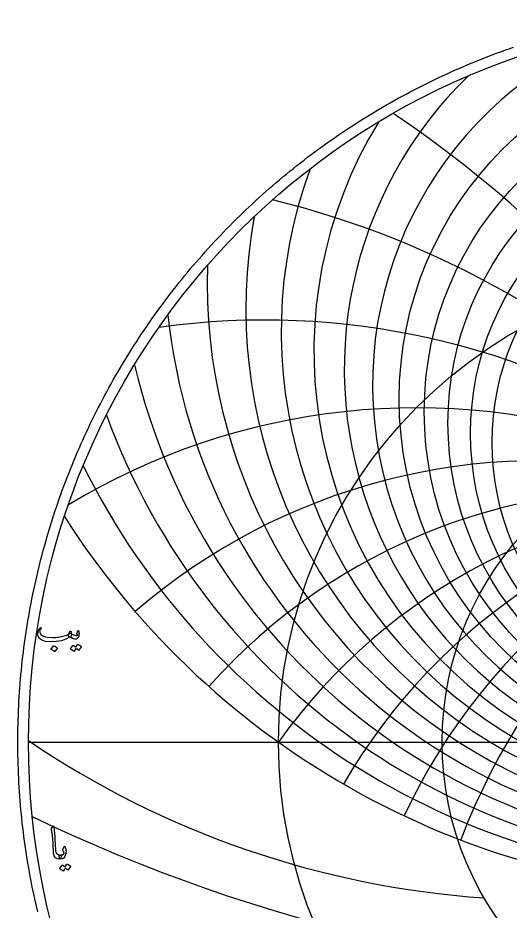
# Model space of a CAD drawing. Header units: millimetres. Extents: x -75 to 75, y -75 to 77.
# Drawn here: x -75.3 to -24.8, y -17.3 to 74.2 of the extents above; entities that cross this region are included whole.
import ezdxf

# ---------------------------------------------------------------- set-up
doc = ezdxf.new("R2010")
doc.units = ezdxf.units.MM
for name, color, linetype in [('CUT_OUTER', 1, 'Continuous'), ('ENGRAVE', 7, 'Continuous'), ('ENGRAVE_FINE', 8, 'Continuous'), ('TEXT', 5, 'Continuous')]:
    doc.layers.add(name, color=color, linetype=linetype)

msp = doc.modelspace()

# ---------------------------------------------------------------- linework, layer by layer
at = {"layer": 'CUT_OUTER'}
msp.add_lwpolyline([(-73.2989, -17.4073), (-73.4043, -16.9573), (-73.507, -16.5065), (-73.6069, -16.0552), (-73.704, -15.6033), (-73.7983, -15.1507), (-73.8899, -14.6976), (-73.9787, -14.244), (-74.0647, -13.7898), (-74.1479, -13.3351), (-74.2284, -12.8798), (-74.306, -12.4241), (-74.3808, -11.968), (-74.4529, -11.5114), (-74.5221, -11.0543), (-74.5885, -10.5968), (-74.6521, -10.139), (-74.7129, -9.6807), (-74.7709, -9.2221), (-74.8261, -8.7632), (-74.8785, -8.3039), (-74.928, -7.8443), (-74.9747, -7.3844), (-75.0186, -6.9242), (-75.0597, -6.4638), (-75.0979, -6.0031), (-75.1334, -5.5422), (-75.166, -5.0811), (-75.1957, -4.6198), (-75.2227, -4.1583), (-75.2468, -3.6966), (-75.268, -3.2349), (-75.2865, -2.773), (-75.302, -2.311), (-75.3148, -1.8489), (-75.3247, -1.3867), (-75.3318, -0.9245), (-75.3361, -0.4623), (-75.3375, 0), (-75.3361, 0.4623), (-75.3318, 0.9245), (-75.3247, 1.3867), (-75.3148, 1.8489), (-75.302, 2.311), (-75.2865, 2.773), (-75.268, 3.2349), (-75.2468, 3.6966), (-75.2227, 4.1583), (-75.1957, 4.6198), (-75.166, 5.0811), (-75.1334, 5.5422), (-75.0979, 6.0031), (-75.0597, 6.4638), (-75.0186, 6.9242), (-74.9747, 7.3844), (-74.928, 7.8443), (-74.8785, 8.3039), (-74.8261, 8.7632), (-74.7709, 9.2221), (-74.7129, 9.6807), (-74.6521, 10.139), (-74.5885, 10.5968), (-74.5221, 11.0543), (-74.4529, 11.5114), (-74.3808, 11.968), (-74.306, 12.4241), (-74.2284, 12.8798), (-74.1479, 13.3351), (-74.0647, 13.7898), (-73.9787, 14.244), (-73.8899, 14.6976), (-73.7983, 15.1507), (-73.704, 15.6033), (-73.6069, 16.0552), (-73.507, 16.5065), (-73.4043, 16.9573), (-73.2989, 17.4073), (-73.1907, 17.8568), (-73.0797, 18.3055), (-72.966, 18.7536), (-72.8496, 19.2009), (-72.7304, 19.6476), (-72.6085, 20.0935), (-72.4838, 20.5386), (-72.3564, 20.983), (-72.2263, 21.4266), (-72.0935, 21.8693), (-71.9579, 22.3113), (-71.8197, 22.7524), (-71.6787, 23.1926), (-71.5351, 23.632), (-71.3887, 24.0705), (-71.2397, 24.5081), (-71.088, 24.9447), (-70.9336, 25.3804), (-70.7765, 25.8152), (-70.6168, 26.249), (-70.4544, 26.6818), (-70.2893, 27.1136), (-70.1217, 27.5444), (-69.9513, 27.9741), (-69.7784, 28.4028), (-69.6028, 28.8304), (-69.4246, 29.2569), (-69.2437, 29.6824), (-69.0603, 30.1067), (-68.8743, 30.5299), (-68.6857, 30.9519), (-68.4944, 31.3728), (-68.3007, 31.7924), (-68.1043, 32.2109), (-67.9054, 32.6282), (-67.7039, 33.0443), (-67.4999, 33.4591), (-67.2933, 33.8726), (-67.0842, 34.2849), (-66.8725, 34.6958), (-66.6584, 35.1055), (-66.4417, 35.5139), (-66.2226, 35.9209), (-66.0009, 36.3265), (-65.7768, 36.7308), (-65.5502, 37.1337), (-65.3211, 37.5352), (-65.0896, 37.9353), (-64.8556, 38.334), (-64.6191, 38.7312), (-64.3803, 39.127), (-64.139, 39.5213), (-63.8953, 39.9141), (-63.6492, 40.3054), (-63.4006, 40.6952), (-63.1498, 41.0834), (-62.8965, 41.4701), (-62.6408, 41.8553), (-62.3828, 42.2388), (-62.1225, 42.6208), (-61.8598, 43.0012), (-61.5948, 43.3799), (-61.3275, 43.7571), (-61.0578, 44.1325), (-60.7859, 44.5064), (-60.5116, 44.8785), (-60.2351, 45.2489), (-59.9564, 45.6177), (-59.6753, 45.9847), (-59.392, 46.35), (-59.1065, 46.7136), (-58.8188, 47.0754), (-58.5288, 47.4354), (-58.2367, 47.7936), (-57.9423, 48.15), (-57.6458, 48.5047), (-57.3471, 48.8575), (-57.0462, 49.2084), (-56.7432, 49.5575), (-56.4381, 49.9047), (-56.1308, 50.2501), (-55.8214, 50.5936), (-55.5099, 50.9351), (-55.1963, 51.2748), (-54.8807, 51.6125), (-54.563, 51.9483), (-54.2432, 52.2821), (-53.9214, 52.6139), (-53.5975, 52.9438), (-53.2717, 53.2717), (-52.9438, 53.5975), (-52.6139, 53.9214), (-52.2821, 54.2432), (-51.9483, 54.563), (-51.6125, 54.8807), (-51.2748, 55.1963), (-50.9351, 55.5099), (-50.5936, 55.8214), (-50.2501, 56.1308), (-49.9047, 56.4381), (-49.5575, 56.7432), (-49.2084, 57.0462), (-48.8575, 57.3471), (-48.5047, 57.6458), (-48.15, 57.9423), (-47.7936, 58.2367), (-47.4354, 58.5288), (-47.0754, 58.8188), (-46.7136, 59.1065), (-46.35, 59.392), (-45.9847, 59.6753), (-45.6177, 59.9564), (-45.2489, 60.2351), (-44.8785, 60.5116), (-44.5064, 60.7859), (-44.1325, 61.0578), (-43.7571, 61.3275), (-43.3799, 61.5948), (-43.0012, 61.8598), (-42.6208, 62.1225), (-42.2388, 62.3828), (-41.8553, 62.6408), (-41.4701, 62.8965), (-41.0834, 63.1498), (-40.6952, 63.4006), (-40.3054, 63.6492), (-39.9141, 63.8953), (-39.5213, 64.139), (-39.127, 64.3803), (-38.7312, 64.6191), (-38.334, 64.8556), (-37.9353, 65.0896), (-37.5352, 65.3211), (-37.1337, 65.5502), (-36.7308, 65.7768), (-36.3265, 66.0009), (-35.9209, 66.2226), (-35.5139, 66.4417), (-35.1055, 66.6584), (-34.6958, 66.8725), (-34.2849, 67.0842), (-33.8726, 67.2933), (-33.4591, 67.4999), (-33.0443, 67.7039), (-32.6282, 67.9054), (-32.2109, 68.1043), (-31.7924, 68.3007), (-31.3728, 68.4944), (-30.9519, 68.6857), (-30.5299, 68.8743), (-30.1067, 69.0603), (-29.6824, 69.2437), (-29.2569, 69.4246), (-28.8304, 69.6028), (-28.4028, 69.7784), (-27.9741, 69.9513), (-27.5444, 70.1217), (-27.1136, 70.2893), (-26.6818, 70.4544), (-26.249, 70.6168), (-25.8152, 70.7765), (-25.3804, 70.9336), (-24.9447, 71.088), (-24.5081, 71.2397)], dxfattribs=at)
at = {"layer": 'ENGRAVE'}
msp.add_lwpolyline([(-74.25, 0), (74.25, 0)], dxfattribs=at)
for centre, radius in [((0, 0), 74.25), ((0, 30.7256), 26.6869), ((0, 0), 48.6033), ((0, 0), 31.8152)]:
    msp.add_circle(centre, radius, dxfattribs=at)
for centre, radius, start, end in [((0, 36.6138), 38.9484, 111.397429, 68.602571), ((0, 47.1324), 55.9213, 178.212698, 1.787302), ((0, -34.6684), 59.7007, 35.5, 144.5), ((0, -34.6684), 59.7007, 35.5, 144.5), ((0, 68.1393), 83.6973, 212.539417, 327.460583), ((-21.0545, 78.5764), 94.7619, 235.850243, 266.087906)]:
    msp.add_arc(centre, radius, start, end, dxfattribs=at)
at = {"layer": 'ENGRAVE_FINE'}
for centre, radius in [((0, 35.1615), 36.222), ((0, 33.8631), 33.6511), ((0, 32.7008), 31.2158), ((0, 31.6592), 28.8993)]:
    msp.add_circle(centre, radius, dxfattribs=at)
for centre, radius, start, end in [((0, 38.2419), 41.8538, 134.098509, 45.901491), ((-103.4046, -34.6684), 119.4014, 9.804661, 56.122086), ((-103.4046, -34.6684), 119.4014, 9.804661, 56.122086), ((0, 40.072), 44.9661, 148.455434, 31.544566), ((0, 42.136), 48.3191, 159.847193, 20.152807), ((-71.1485, -34.6684), 92.8778, 13.290888, 76.348103), ((-71.1485, -34.6684), 92.8778, 13.290888, 76.348103), ((0, 44.4732), 51.9539, 169.577451, 10.422549), ((-50.0948, -34.6684), 77.9337, 16.979292, 97.948707), ((-50.0948, -34.6684), 77.9337, 16.979292, 97.948707), ((0, 50.1749), 60.2844, 186.0602, 353.9398), ((0, 53.6788), 65.1234, 193.308562, 346.691438), ((-34.4682, -34.6684), 68.9364, 20.941525, 121.178865), ((-34.4682, -34.6684), 68.9364, 20.941525, 121.178865), ((34.4682, -34.6684), 68.9364, 58.821135, 159.058475), ((34.4682, -34.6684), 68.9364, 58.821135, 159.058475), ((0, 57.745), 70.5411, 200.083139, 339.916861), ((-21.7293, -34.6684), 63.5322, 25.266753, 130.864622), ((-21.7293, -34.6684), 63.5322, 25.266753, 130.864622), ((21.7293, -34.6684), 63.5322, 49.135378, 154.733247), ((21.7293, -34.6684), 63.5322, 49.135378, 154.733247), ((0, 62.5059), 76.6725, 206.471969, 333.528031), ((-10.5268, -34.6684), 60.6217, 30.069347, 138.237961), ((-10.5268, -34.6684), 60.6217, 30.069347, 138.237961), ((10.5268, -34.6684), 60.6217, 41.762039, 149.930653), ((10.5268, -34.6684), 60.6217, 41.762039, 149.930653), ((0, 145.6412), 170.1393, 244.27222, 295.72778)]:
    msp.add_arc(centre, radius, start, end, dxfattribs=at)
at = {"layer": 'TEXT'}
for points in [[(-69.9087, 11.1671), (-69.9042, 11.1648), (-69.8999, 11.1625), (-69.896, 11.1601), (-69.8923, 11.1578), (-69.8887, 11.1551), (-69.8847, 11.1519), (-69.8805, 11.1481), (-69.8759, 11.1437), (-69.8382, 11.0992), (-69.8232, 11.036), (-69.8312, 10.954), (-69.8619, 10.8533), (-69.8903, 10.7921), (-69.9193, 10.7538), (-69.9488, 10.7383), (-69.979, 10.7456), (-69.9942, 10.7529), (-70.0071, 10.7561), (-70.0176, 10.7552), (-70.0258, 10.7503), (-70.4099, 10.5401), (-70.8689, 10.392), (-71.4029, 10.3059), (-72.0118, 10.2819), (-72.5042, 10.324), (-72.876, 10.4365), (-73.1271, 10.6191), (-73.2577, 10.8721), (-73.2779, 10.9915), (-73.2823, 11.1109), (-73.2709, 11.2304), (-73.2436, 11.3498), (-73.2065, 11.4555), (-73.1605, 11.5524), (-73.1058, 11.6405), (-73.0422, 11.7198), (-73.0302, 11.7298), (-73.0176, 11.7362), (-73.0045, 11.7392), (-72.9907, 11.7386), (-72.9778, 11.733), (-72.9673, 11.7257), (-72.9591, 11.7166), (-72.9532, 11.7058), (-72.9506, 11.6952), (-72.9521, 11.6824), (-72.9576, 11.6671), (-72.9673, 11.6496), (-73.0352, 11.55), (-73.0797, 11.4529), (-73.1008, 11.358), (-73.0984, 11.2655), (-72.9872, 11.0336), (-72.7284, 10.8674), (-72.3221, 10.7667), (-71.7682, 10.7315), (-71.6161, 10.7339), (-71.4644, 10.7409), (-71.3129, 10.7526), (-71.1617, 10.769), (-71.0116, 10.7901), (-70.8637, 10.8158), (-70.7177, 10.8463), (-70.5738, 10.8814), (-70.4342, 10.9212), (-70.3197, 10.961), (-70.2305, 11.0009), (-70.1663, 11.0407), (-70.1416, 11.0618), (-70.1189, 11.0875), (-70.0983, 11.118), (-70.0797, 11.1531), (-70.0623, 11.1923), (-70.0451, 11.2351), (-70.0283, 11.2813), (-70.0118, 11.3311), (-70.0053, 11.3463), (-69.9954, 11.3592), (-69.9819, 11.3697), (-69.9649, 11.3779), (-69.9468, 11.3823), (-69.9298, 11.3814), (-69.914, 11.3753), (-69.8994, 11.3639), (-69.8877, 11.3481), (-69.8806, 11.3287), (-69.8783, 11.3059), (-69.8806, 11.2796)], [(-70.0492, 10.7924), (-70.1002, 10.8407), (-70.1265, 10.9013), (-70.1283, 10.9742), (-70.1055, 11.0594), (-70.056, 11.1358), (-70.0106, 11.1824), (-69.9693, 11.199), (-69.9321, 11.1859), (-69.7565, 11.0697), (-69.5809, 10.988), (-69.4052, 10.9408), (-69.2296, 10.9283), (-69.2234, 10.9294), (-69.219, 10.9329), (-69.2164, 10.9388), (-69.2155, 10.947), (-69.2199, 10.9625), (-69.2331, 10.9856), (-69.255, 11.0164), (-69.2858, 11.0547), (-69.2916, 11.0664), (-69.2951, 11.0781), (-69.2963, 11.0899), (-69.2951, 11.1016), (-69.1827, 11.4248), (-69.1775, 11.437), (-69.171, 11.4458), (-69.1634, 11.4511), (-69.1546, 11.4529), (-69.1458, 11.4514), (-69.1382, 11.447), (-69.1318, 11.4397), (-69.1265, 11.4294), (-69.0914, 11.3243), (-69.0703, 11.2198), (-69.0633, 11.1159), (-69.0703, 11.0126), (-69.0932, 10.8841), (-69.1242, 10.7795), (-69.1634, 10.699), (-69.2108, 10.6425), (-69.2468, 10.6115), (-69.2799, 10.5887), (-69.3101, 10.574), (-69.3373, 10.5676), (-69.4942, 10.5641), (-69.6652, 10.6004), (-69.8502, 10.6765), (-70.0492, 10.7924)], [(-71.6839, 9.865), (-71.6781, 9.8709), (-71.6699, 9.8744), (-71.6593, 9.8756), (-71.6464, 9.8744), (-71.5554, 9.8375), (-71.4696, 9.7924), (-71.3891, 9.7391), (-71.3139, 9.6777), (-71.3066, 9.6683), (-71.3034, 9.6589), (-71.3042, 9.6496), (-71.3092, 9.6402), (-71.5293, 9.2842), (-71.5375, 9.2757), (-71.5481, 9.2737), (-71.561, 9.2781), (-71.5762, 9.2889), (-71.5894, 9.2983), (-71.6101, 9.3123), (-71.6385, 9.3311), (-71.6745, 9.3545), (-71.7188, 9.3826), (-71.7717, 9.4154), (-71.8335, 9.4528), (-71.9041, 9.495), (-71.9134, 9.502), (-71.9181, 9.509), (-71.9181, 9.5161), (-71.9134, 9.5231)], [(-69.2155, 9.9962), (-69.2097, 10.002), (-69.2015, 10.0055), (-69.1909, 10.0067), (-69.178, 10.0055), (-69.1319, 9.9883), (-69.0873, 9.9692), (-69.0441, 9.9485), (-69.0024, 9.9259), (-68.9619, 9.9013), (-68.9222, 9.8744), (-68.8834, 9.8451), (-68.8455, 9.8135), (-68.8382, 9.8038), (-68.835, 9.7936), (-68.8358, 9.7828), (-68.8408, 9.7713), (-69.0656, 9.4154), (-69.0718, 9.4107), (-69.0809, 9.4107), (-69.0929, 9.4154), (-69.1078, 9.4247), (-69.118, 9.4334), (-69.1347, 9.4452), (-69.1578, 9.4603), (-69.1874, 9.4786), (-69.2237, 9.5004), (-69.267, 9.526), (-69.3174, 9.5554), (-69.3748, 9.5887), (-69.5528, 9.3123), (-69.561, 9.3038), (-69.5715, 9.3018), (-69.5844, 9.3062), (-69.5996, 9.317), (-69.6128, 9.3264), (-69.6336, 9.3404), (-69.6619, 9.3592), (-69.698, 9.3826), (-69.7422, 9.4107), (-69.7951, 9.4435), (-69.8569, 9.4809), (-69.9275, 9.5231), (-69.9348, 9.5301), (-69.938, 9.5372), (-69.9371, 9.5442), (-69.9321, 9.5512), (-69.7026, 9.8931), (-69.6968, 9.899), (-69.6886, 9.9025), (-69.678, 9.9037), (-69.6652, 9.9025), (-69.6259, 9.8898), (-69.5879, 9.875), (-69.551, 9.8581), (-69.5153, 9.8393), (-69.4807, 9.8186), (-69.4474, 9.7965), (-69.4152, 9.773), (-69.3841, 9.7479)], [(-71.7213, -8.6241), (-71.7122, -8.61), (-71.7037, -8.6006), (-71.6958, -8.5959), (-71.6885, -8.5959), (-71.6774, -8.6021), (-71.6674, -8.6205), (-71.6587, -8.6513), (-71.6511, -8.6943), (-71.6124, -9.0441), (-71.5808, -9.3676), (-71.5562, -9.6647), (-71.5386, -9.9355), (-71.5274, -10.1671), (-71.517, -10.3746), (-71.5075, -10.5582), (-71.4988, -10.7177), (-71.4914, -10.8533), (-71.4854, -10.9648), (-71.4808, -11.0523), (-71.4777, -11.1159), (-71.4362, -11.3062), (-71.3443, -11.4461), (-71.202, -11.5357), (-71.0094, -11.5749), (-70.9558, -11.5889), (-70.9215, -11.6217), (-70.9066, -11.6733), (-70.911, -11.7435), (-70.933, -11.8542), (-70.9567, -11.9332), (-70.9821, -11.9806), (-71.0094, -11.9964), (-71.2804, -11.9607), (-71.4801, -11.8536), (-71.6083, -11.675), (-71.6651, -11.425), (-71.674, -11.3054), (-71.6821, -11.1855), (-71.6893, -11.0654), (-71.6955, -10.9449), (-71.7013, -10.8242), (-71.7067, -10.7031), (-71.7118, -10.5818), (-71.7166, -10.4601), (-71.7254, -10.2281), (-71.7377, -10.0193), (-71.7535, -9.8335), (-71.7728, -9.6709), (-71.7957, -9.5147), (-71.822, -9.3483), (-71.8519, -9.1716), (-71.8852, -8.9847), (-71.8896, -8.951), (-71.8888, -8.9203), (-71.8826, -8.8925), (-71.8712, -8.8676)], [(-70.7283, -11.0081), (-70.5972, -10.7177), (-70.5779, -10.6858), (-70.5574, -10.6744), (-70.5357, -10.6835), (-70.5129, -10.7131), (-70.4707, -10.8016), (-70.4379, -10.894), (-70.4145, -10.9901), (-70.4005, -11.0901), (-70.3961, -11.1945), (-70.4016, -11.3038), (-70.4171, -11.4181), (-70.4426, -11.5374), (-70.5202, -11.7382), (-70.6405, -11.8817), (-70.8036, -11.9677), (-71.0094, -11.9964), (-71.0331, -11.9815), (-71.0574, -11.9367), (-71.0823, -11.8621), (-71.1077, -11.7576), (-71.115, -11.7016), (-71.1136, -11.6557), (-71.1033, -11.6197), (-71.0843, -11.5936), (-71.0691, -11.5837), (-71.0515, -11.5772), (-71.0316, -11.5743), (-71.0094, -11.5749), (-70.8797, -11.5708), (-70.767, -11.5444), (-70.6712, -11.4958), (-70.5925, -11.425), (-70.589, -11.4194), (-70.5878, -11.4121), (-70.589, -11.4031), (-70.5925, -11.3922), (-70.6109, -11.3261), (-70.6382, -11.2587), (-70.6742, -11.1902), (-70.719, -11.1206), (-70.7336, -11.0942), (-70.74, -11.0667), (-70.7383, -11.038), (-70.7283, -11.0081)], [(-70.3115, -12.5257), (-70.3056, -12.5199), (-70.2974, -12.5163), (-70.2869, -12.5152), (-70.274, -12.5163), (-70.2279, -12.5336), (-70.1832, -12.5526), (-70.1401, -12.5734), (-70.0983, -12.596), (-70.0578, -12.6206), (-70.0181, -12.6475), (-69.9793, -12.6768), (-69.9414, -12.7084), (-69.9341, -12.718), (-69.9309, -12.7283), (-69.9318, -12.7391), (-69.9368, -12.7505), (-70.1616, -13.1065), (-70.1677, -13.1112), (-70.1768, -13.1112), (-70.1888, -13.1065), (-70.2037, -13.0971), (-70.214, -13.0885), (-70.2307, -13.0767), (-70.2538, -13.0616), (-70.2834, -13.0433), (-70.3197, -13.0215), (-70.363, -12.9959), (-70.4133, -12.9664), (-70.4707, -12.9332), (-70.6487, -13.2096), (-70.6569, -13.2181), (-70.6674, -13.2201), (-70.6803, -13.2157), (-70.6955, -13.2049), (-70.7087, -13.1955), (-70.7295, -13.1815), (-70.7579, -13.1627), (-70.7939, -13.1393), (-70.8381, -13.1112), (-70.8911, -13.0784), (-70.9529, -13.0409), (-71.0234, -12.9988), (-71.0307, -12.9918), (-71.034, -12.9847), (-71.0331, -12.9777), (-71.0281, -12.9707), (-70.7986, -12.6288), (-70.7927, -12.6229), (-70.7845, -12.6194), (-70.774, -12.6182), (-70.7611, -12.6194), (-70.7219, -12.6321), (-70.6838, -12.6469), (-70.6469, -12.6637), (-70.6112, -12.6826), (-70.5767, -12.7033), (-70.5433, -12.7254), (-70.5111, -12.7489), (-70.4801, -12.774)]]:
    msp.add_lwpolyline(points, close=True, dxfattribs=at)

doc.saveas('drawing.dxf')
